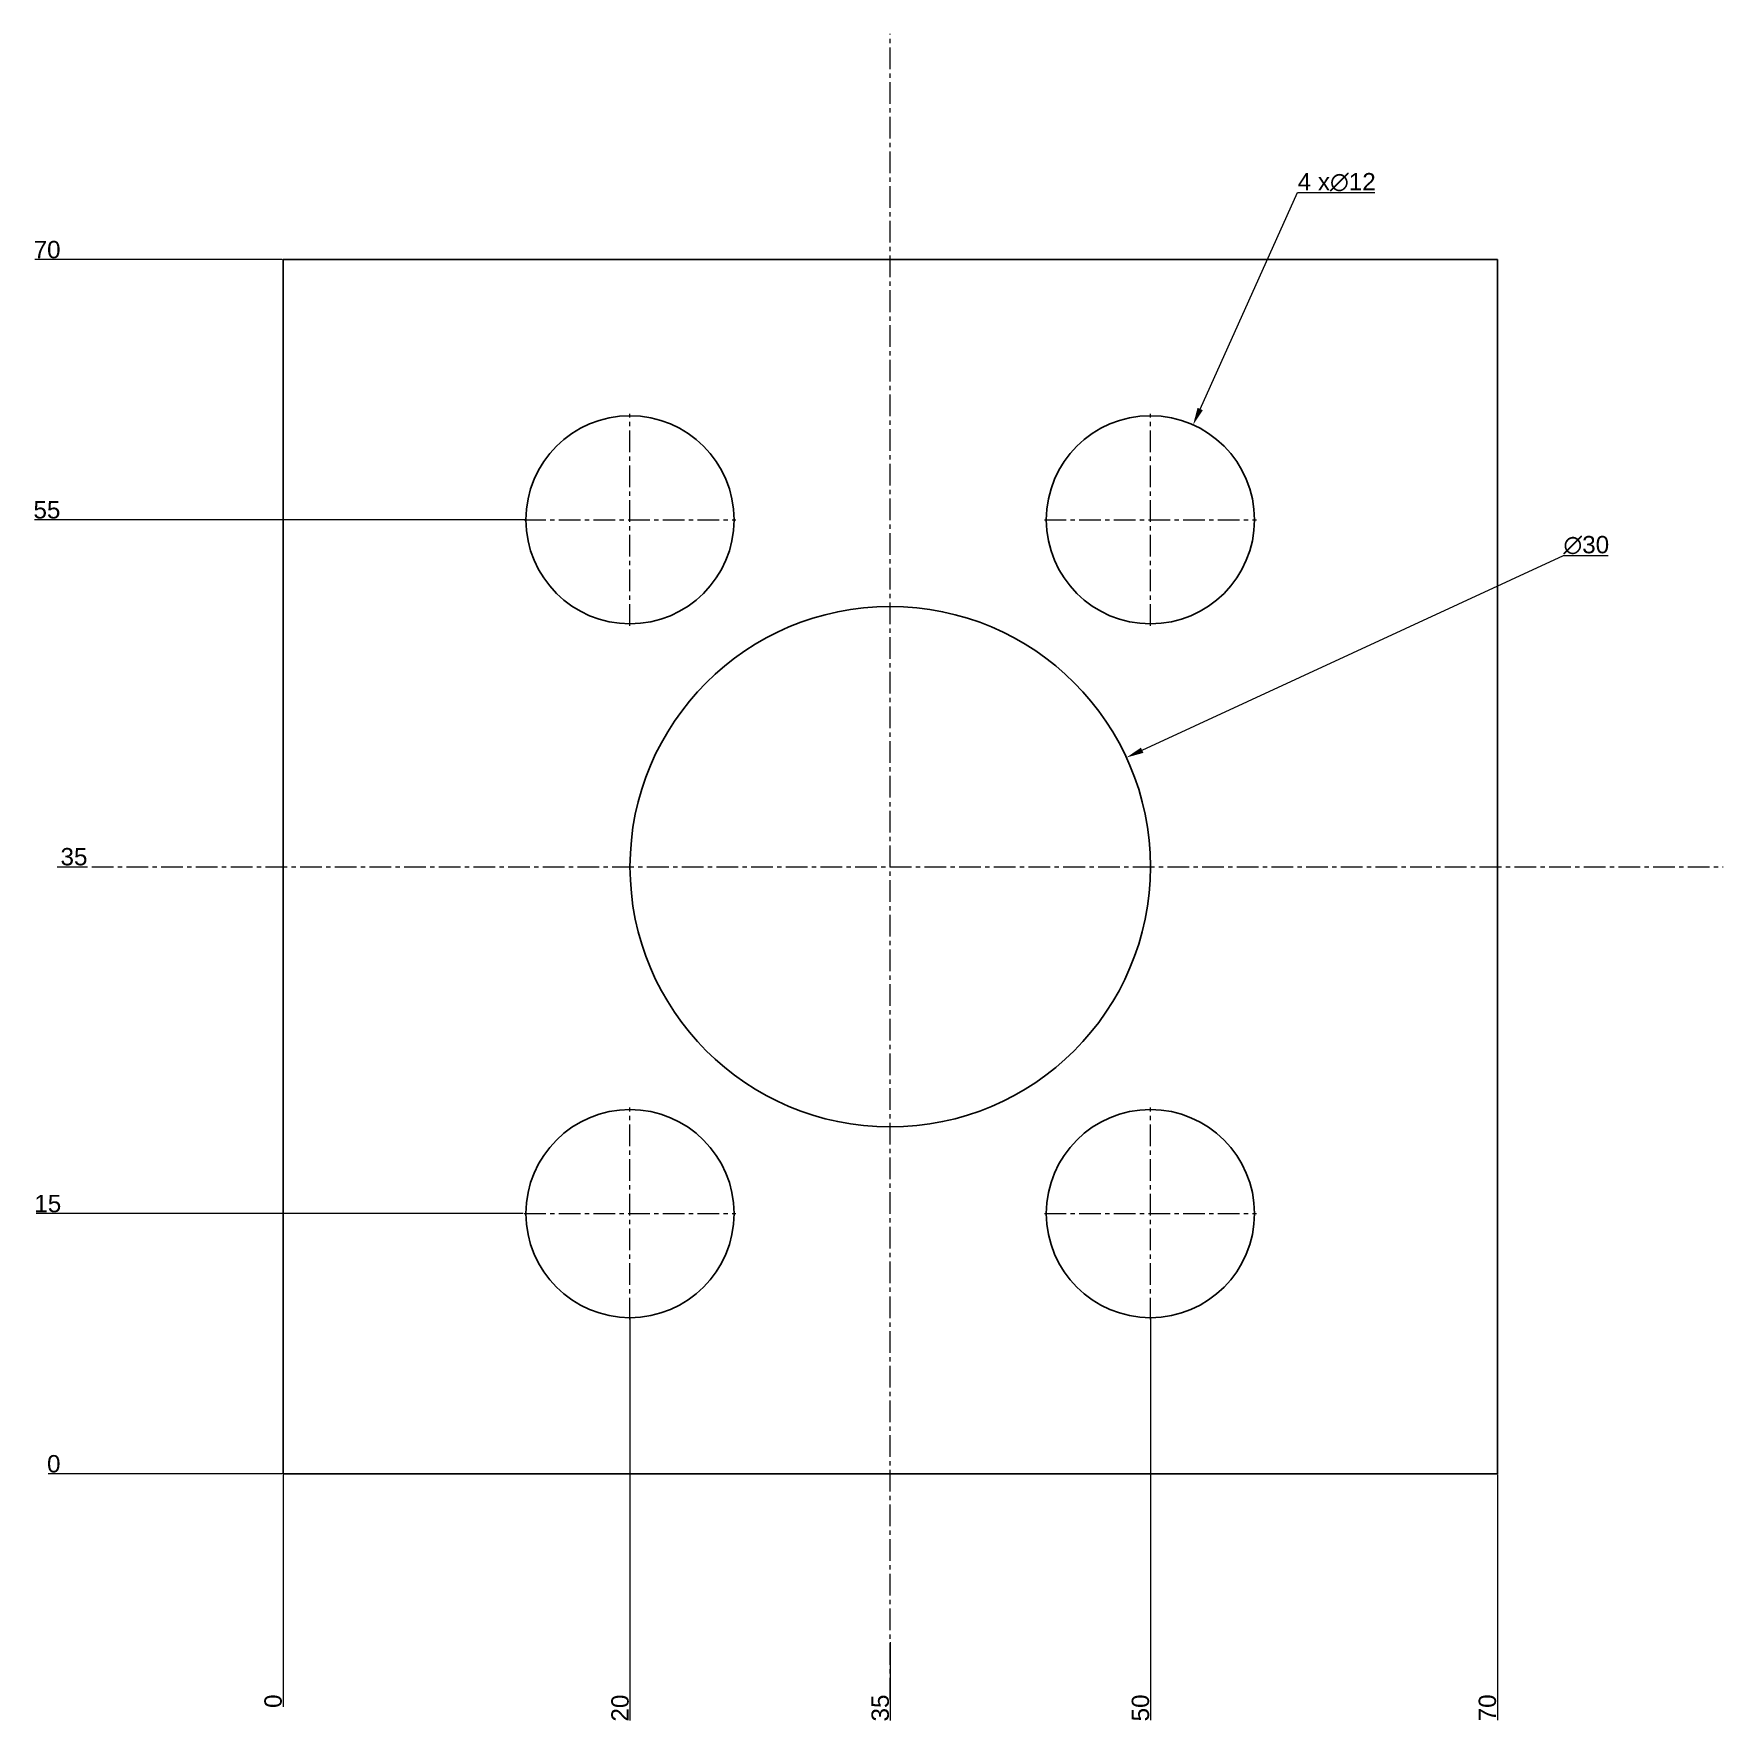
# Model space of a CAD drawing. Header units: millimetres. Extents: x -49.4 to 48, y -49.3 to 48.
import ezdxf

# ---------------------------------------------------------------- set-up
doc = ezdxf.new("R2010")
doc.units = ezdxf.units.MM
doc.header["$MEASUREMENT"] = 0
doc.linetypes.add('CENTER', pattern=[2, 1.25, -0.25, 0.25, -0.25])
doc.layers.add('AM_5', color=3, linetype='Continuous', lineweight=15)
doc.layers.add('AM_7', color=4, linetype='CENTER', lineweight=15)
doc.styles.get("Standard").update_dxf_attribs({"font": 'arial.ttf'})
doc.dimstyles.new('AM_ANSI$3', dxfattribs={"dimtxt": 1, "dimasz": 1, "dimexe": 0.1, "dimexo": 0.05, "dimgap": 0.06, "dimtad": 1, "dimtoh": 1, "dimzin": 9, "dimdsep": 46, "dimtxsty": 'Standard', "dimcen": 0, "dimclrd": 256, "dimclre": 256, "dimclrt": 2, "dimadec": 0, "dimazin": 2, "dimtp": 0.1, "dimtm": 0.1, "dimtfac": 0.71, "dimtofl": 0, "dimtmove": 0, "dimatfit": 0, "dimfxl": 1, "dimtolj": 1, "dimtzin": 7, "dimlwd": -1, "dimlwe": -1, "dimarcsym": 1})
doc.dimstyles.new('AM_ANSI$6', dxfattribs={"dimtxt": 1, "dimasz": 1, "dimexe": 0.1, "dimexo": 0.05, "dimgap": 0.06, "dimtad": 1, "dimtoh": 1, "dimzin": 9, "dimdsep": 46, "dimtxsty": 'Standard', "dimcen": 0, "dimclrd": 256, "dimclre": 256, "dimclrt": 2, "dimadec": 0, "dimazin": 2, "dimtp": 0.1, "dimtm": 0.1, "dimtfac": 0.71, "dimtofl": 0, "dimtmove": 0, "dimatfit": 3, "dimfxl": 1, "dimtolj": 1, "dimtzin": 7, "dimlwd": -1, "dimlwe": -1, "dimarcsym": 1})

# ---------------------------------------------------------------- blocks, each defined once
blk = doc.blocks.new('*D6')
at = {"layer": 'AM_5', "transparency": 16777216}
blk.add_line((-35, -35.05), (-35, -48.438), dxfattribs=at)
at = {"layer": 'Defpoints', "color": 0, "transparency": 16777216}
for p in [(-35, -35), (-35, -35), (-35, -47.726)]:
    blk.add_point(p, dxfattribs=at)
at = {"layer": 'AM_5', "color": 2, "transparency": 16777216, "insert": (-35.571, -48.112), "char_height": 1, "attachment_point": 5, "rotation": 90}
blk.add_mtext('\\A1;0', dxfattribs=at)
blk = doc.blocks.new('*D7')
at = {"layer": 'AM_5', "transparency": 16777216}
blk.add_line((35, -35.05), (35, -49.207), dxfattribs=at)
at = {"layer": 'Defpoints', "color": 0, "transparency": 16777216}
for p in [(-35, -35), (35, -35), (35, -47.726)]:
    blk.add_point(p, dxfattribs=at)
at = {"layer": 'AM_5', "color": 2, "transparency": 16777216, "insert": (34.429, -48.496), "char_height": 1, "attachment_point": 5, "rotation": 90}
blk.add_mtext('\\A1;70', dxfattribs=at)
blk = doc.blocks.new('*D8')
at = {"layer": 'AM_5', "transparency": 16777216}
blk.add_line((-15, -26.05), (-15, -49.232), dxfattribs=at)
at = {"layer": 'Defpoints', "color": 0, "transparency": 16777216}
for p in [(-15, -26), (-35, -35), (-15, -47.726)]:
    blk.add_point(p, dxfattribs=at)
at = {"layer": 'AM_5', "color": 2, "transparency": 16777216, "insert": (-15.571, -48.509), "char_height": 1, "attachment_point": 5, "rotation": 90}
blk.add_mtext('\\A1;20', dxfattribs=at)
blk = doc.blocks.new('*D9')
at = {"layer": 'AM_5', "transparency": 16777216}
blk.add_line((0, -44.708), (0, -49.225), dxfattribs=at)
at = {"layer": 'Defpoints', "color": 0, "transparency": 16777216}
for p in [(-35, -35), (0, -44.658), (0, -47.726)]:
    blk.add_point(p, dxfattribs=at)
at = {"layer": 'AM_5', "color": 2, "transparency": 16777216, "insert": (-0.571, -48.505), "char_height": 1, "attachment_point": 5, "rotation": 90}
blk.add_mtext('\\A1;35', dxfattribs=at)
blk = doc.blocks.new('*D10')
at = {"layer": 'AM_5', "transparency": 16777216}
blk.add_line((15, -26.05), (15, -49.215), dxfattribs=at)
at = {"layer": 'Defpoints', "color": 0, "transparency": 16777216}
for p in [(15, -26), (-35, -35), (15, -47.726)]:
    blk.add_point(p, dxfattribs=at)
at = {"layer": 'AM_5', "color": 2, "transparency": 16777216, "insert": (14.429, -48.5), "char_height": 1, "attachment_point": 5, "rotation": 90}
blk.add_mtext('\\A1;50', dxfattribs=at)
blk = doc.blocks.new('*D11')
at = {"layer": 'AM_5', "transparency": 16777216}
blk.add_line((-35.05, -35), (-48.545, -35), dxfattribs=at)
at = {"layer": 'Defpoints', "color": 0, "transparency": 16777216}
for p in [(-47.832, -35), (-35, -35), (-35, -35)]:
    blk.add_point(p, dxfattribs=at)
at = {"layer": 'AM_5', "color": 2, "transparency": 16777216, "insert": (-48.218, -34.429), "char_height": 1, "attachment_point": 5}
blk.add_mtext('\\A1;0', dxfattribs=at)
blk = doc.blocks.new('*D12')
at = {"layer": 'AM_5', "transparency": 16777216}
blk.add_line((-35.05, 35), (-49.313, 35), dxfattribs=at)
at = {"layer": 'Defpoints', "color": 0, "transparency": 16777216}
for p in [(-47.832, 35), (-35, 35), (-35, -35)]:
    blk.add_point(p, dxfattribs=at)
at = {"layer": 'AM_5', "color": 2, "transparency": 16777216, "insert": (-48.603, 35.571), "char_height": 1, "attachment_point": 5}
blk.add_mtext('\\A1;70', dxfattribs=at)
blk = doc.blocks.new('*D13')
at = {"layer": 'AM_5', "transparency": 16777216}
blk.add_line((-21.16, -20), (-49.238, -20), dxfattribs=at)
at = {"layer": 'Defpoints', "color": 0, "transparency": 16777216}
for p in [(-47.832, -20), (-21.11, -20), (-35, -35)]:
    blk.add_point(p, dxfattribs=at)
at = {"layer": 'AM_5', "color": 2, "transparency": 16777216, "insert": (-48.565, -19.429), "char_height": 1, "attachment_point": 5}
blk.add_mtext('\\A1;15', dxfattribs=at)
blk = doc.blocks.new('*D14')
at = {"layer": 'AM_5', "transparency": 16777216}
blk.add_line((-47.97, 0), (-46.333, 0), dxfattribs=at)
at = {"layer": 'Defpoints', "color": 0, "transparency": 16777216}
for p in [(-48.02, 0), (-47.832, 0), (-35, -35)]:
    blk.add_point(p, dxfattribs=at)
at = {"layer": 'AM_5', "color": 2, "transparency": 16777216, "insert": (-47.053, 0.571), "char_height": 1, "attachment_point": 5}
blk.add_mtext('\\A1;35', dxfattribs=at)
blk = doc.blocks.new('*D15')
at = {"layer": 'AM_5', "transparency": 16777216}
blk.add_line((-21.05, 20), (-49.332, 20), dxfattribs=at)
at = {"layer": 'Defpoints', "color": 0, "transparency": 16777216}
for p in [(-47.832, 20), (-21, 20), (-35, -35)]:
    blk.add_point(p, dxfattribs=at)
at = {"layer": 'AM_5', "color": 2, "transparency": 16777216, "insert": (-48.612, 20.569), "char_height": 1, "attachment_point": 5}
blk.add_mtext('\\A1;55', dxfattribs=at)
blk = doc.blocks.new('*D16')
at = {"layer": 'AM_5', "transparency": 16777216}
for p, q in [((14.524, 6.713), (38.808, 17.938)), ((38.808, 17.938), (41.386, 17.938))]:
    blk.add_line(p, q, dxfattribs=at)
blk.add_solid([(14.454, 6.864), (14.594, 6.562), (13.616, 6.293)], dxfattribs=at)
at = {"layer": 'Defpoints', "color": 0, "transparency": 16777216}
for p in [(13.616, 6.293), (-13.616, -6.293)]:
    blk.add_point(p, dxfattribs=at)
at = {"layer": 'AM_5', "color": 2, "transparency": 16777216, "insert": (40.127, 18.536), "char_height": 1, "attachment_point": 5}
blk.add_mtext('\\A1;∅30', dxfattribs=at)
blk = doc.blocks.new('*D17')
at = {"layer": 'AM_5', "transparency": 16777216}
for p, q in [((17.869, 26.385), (23.474, 38.861)), ((23.474, 38.861), (27.946, 38.861))]:
    blk.add_line(p, q, dxfattribs=at)
blk.add_solid([(17.717, 26.453), (18.021, 26.317), (17.459, 25.473)], dxfattribs=at)
at = {"layer": 'Defpoints', "color": 0, "transparency": 16777216}
for p in [(17.459, 25.473), (12.541, 14.527)]:
    blk.add_point(p, dxfattribs=at)
at = {"layer": 'AM_5', "color": 2, "transparency": 16777216, "insert": (25.74, 39.46), "char_height": 1, "attachment_point": 5}
blk.add_mtext('\\A1;4 x∅12', dxfattribs=at)

msp = doc.modelspace()

# ---------------------------------------------------------------- linework, layer by layer
msp.add_lwpolyline([(-35, -35), (35, -35), (35, 35), (-35, 35)], close=True)
for centre, radius in [((-15, 20), 6), ((15, 20), 6), ((0, 0), 15), ((-15, -20), 6), ((15, -20), 6)]:
    msp.add_circle(centre, radius)
at = {"layer": 'AM_7'}
for p, q in [((0, -48.02), (0, 48.02)), ((-15, 13.89), (-15, 26.11)), ((15, 13.89), (15, 26.11)), ((-21.11, 20), (-8.89, 20)), ((8.89, 20), (21.11, 20)), ((-48.02, 0), (48.02, 0)), ((-15, -26.11), (-15, -13.89)), ((15, -26.11), (15, -13.89)), ((-21.11, -20), (-8.89, -20)), ((8.89, -20), (21.11, -20))]:
    msp.add_line(p, q, dxfattribs=at)

# ---------------------------------------------------------------- dimensions: what is measured, and where the dimension line sits
at = {"layer": 'AM_5'}
dim = msp.add_diameter_dim_2p(p1=(12.541, 14.527), p2=(17.459, 25.473), text='4 x<>', dimstyle='AM_ANSI$3', override={"dimpost": ''}, dxfattribs=at)
dim.commit()
dim.dimension.update_dxf_attribs({"geometry": '*D17', "text_midpoint": (25.74, 38.861), "dimtype": 163})
for feature_location, offset, dtype, picture, middle in [((-35, 35), (-12.832, 0), 0, '*D12', (-48.603, 35.571)), ((-21, 20), (-26.832, 0), 0, '*D15', (-48.612, 20.569)), ((-48.02, 0), (0.188, 0), 0, '*D14', (-47.053, 0.571)), ((-21.11, -20), (-26.722, 0), 0, '*D13', (-48.565, -19.429)), ((-15, -26), (0, -21.726), 1, '*D8', (-15.571, -48.509)), ((15, -26), (0, -21.726), 1, '*D10', (14.429, -48.5)), ((-35, -35), (-12.832413329, 0), 0, '*D11', (-48.218470628, -34.429427012)), ((-35, -35), (0, -12.725670066), 1, '*D6', (-35.570572988, -48.111727365)), ((35, -35), (0, -12.726), 1, '*D7', (34.429, -48.496)), ((0, -44.658), (0, -3.068), 1, '*D9', (-0.571, -48.505))]:
    dim = msp.add_ordinate_dim(feature_location=feature_location, offset=offset, dtype=dtype, origin=(-35, -35), dimstyle='AM_ANSI$6', override={"dimtmove": 0}, dxfattribs=at)
    dim.commit()
    dim.dimension.update_dxf_attribs({"geometry": picture, "text_midpoint": middle})
dim = msp.add_diameter_dim_2p(p1=(-13.616, -6.293), p2=(13.616, 6.293), dimstyle='AM_ANSI$3', override={"dimpost": ''}, dxfattribs=at)
dim.commit()
dim.dimension.update_dxf_attribs({"geometry": '*D16', "text_midpoint": (40.127, 17.938), "dimtype": 163})

doc.saveas('drawing.dxf')
